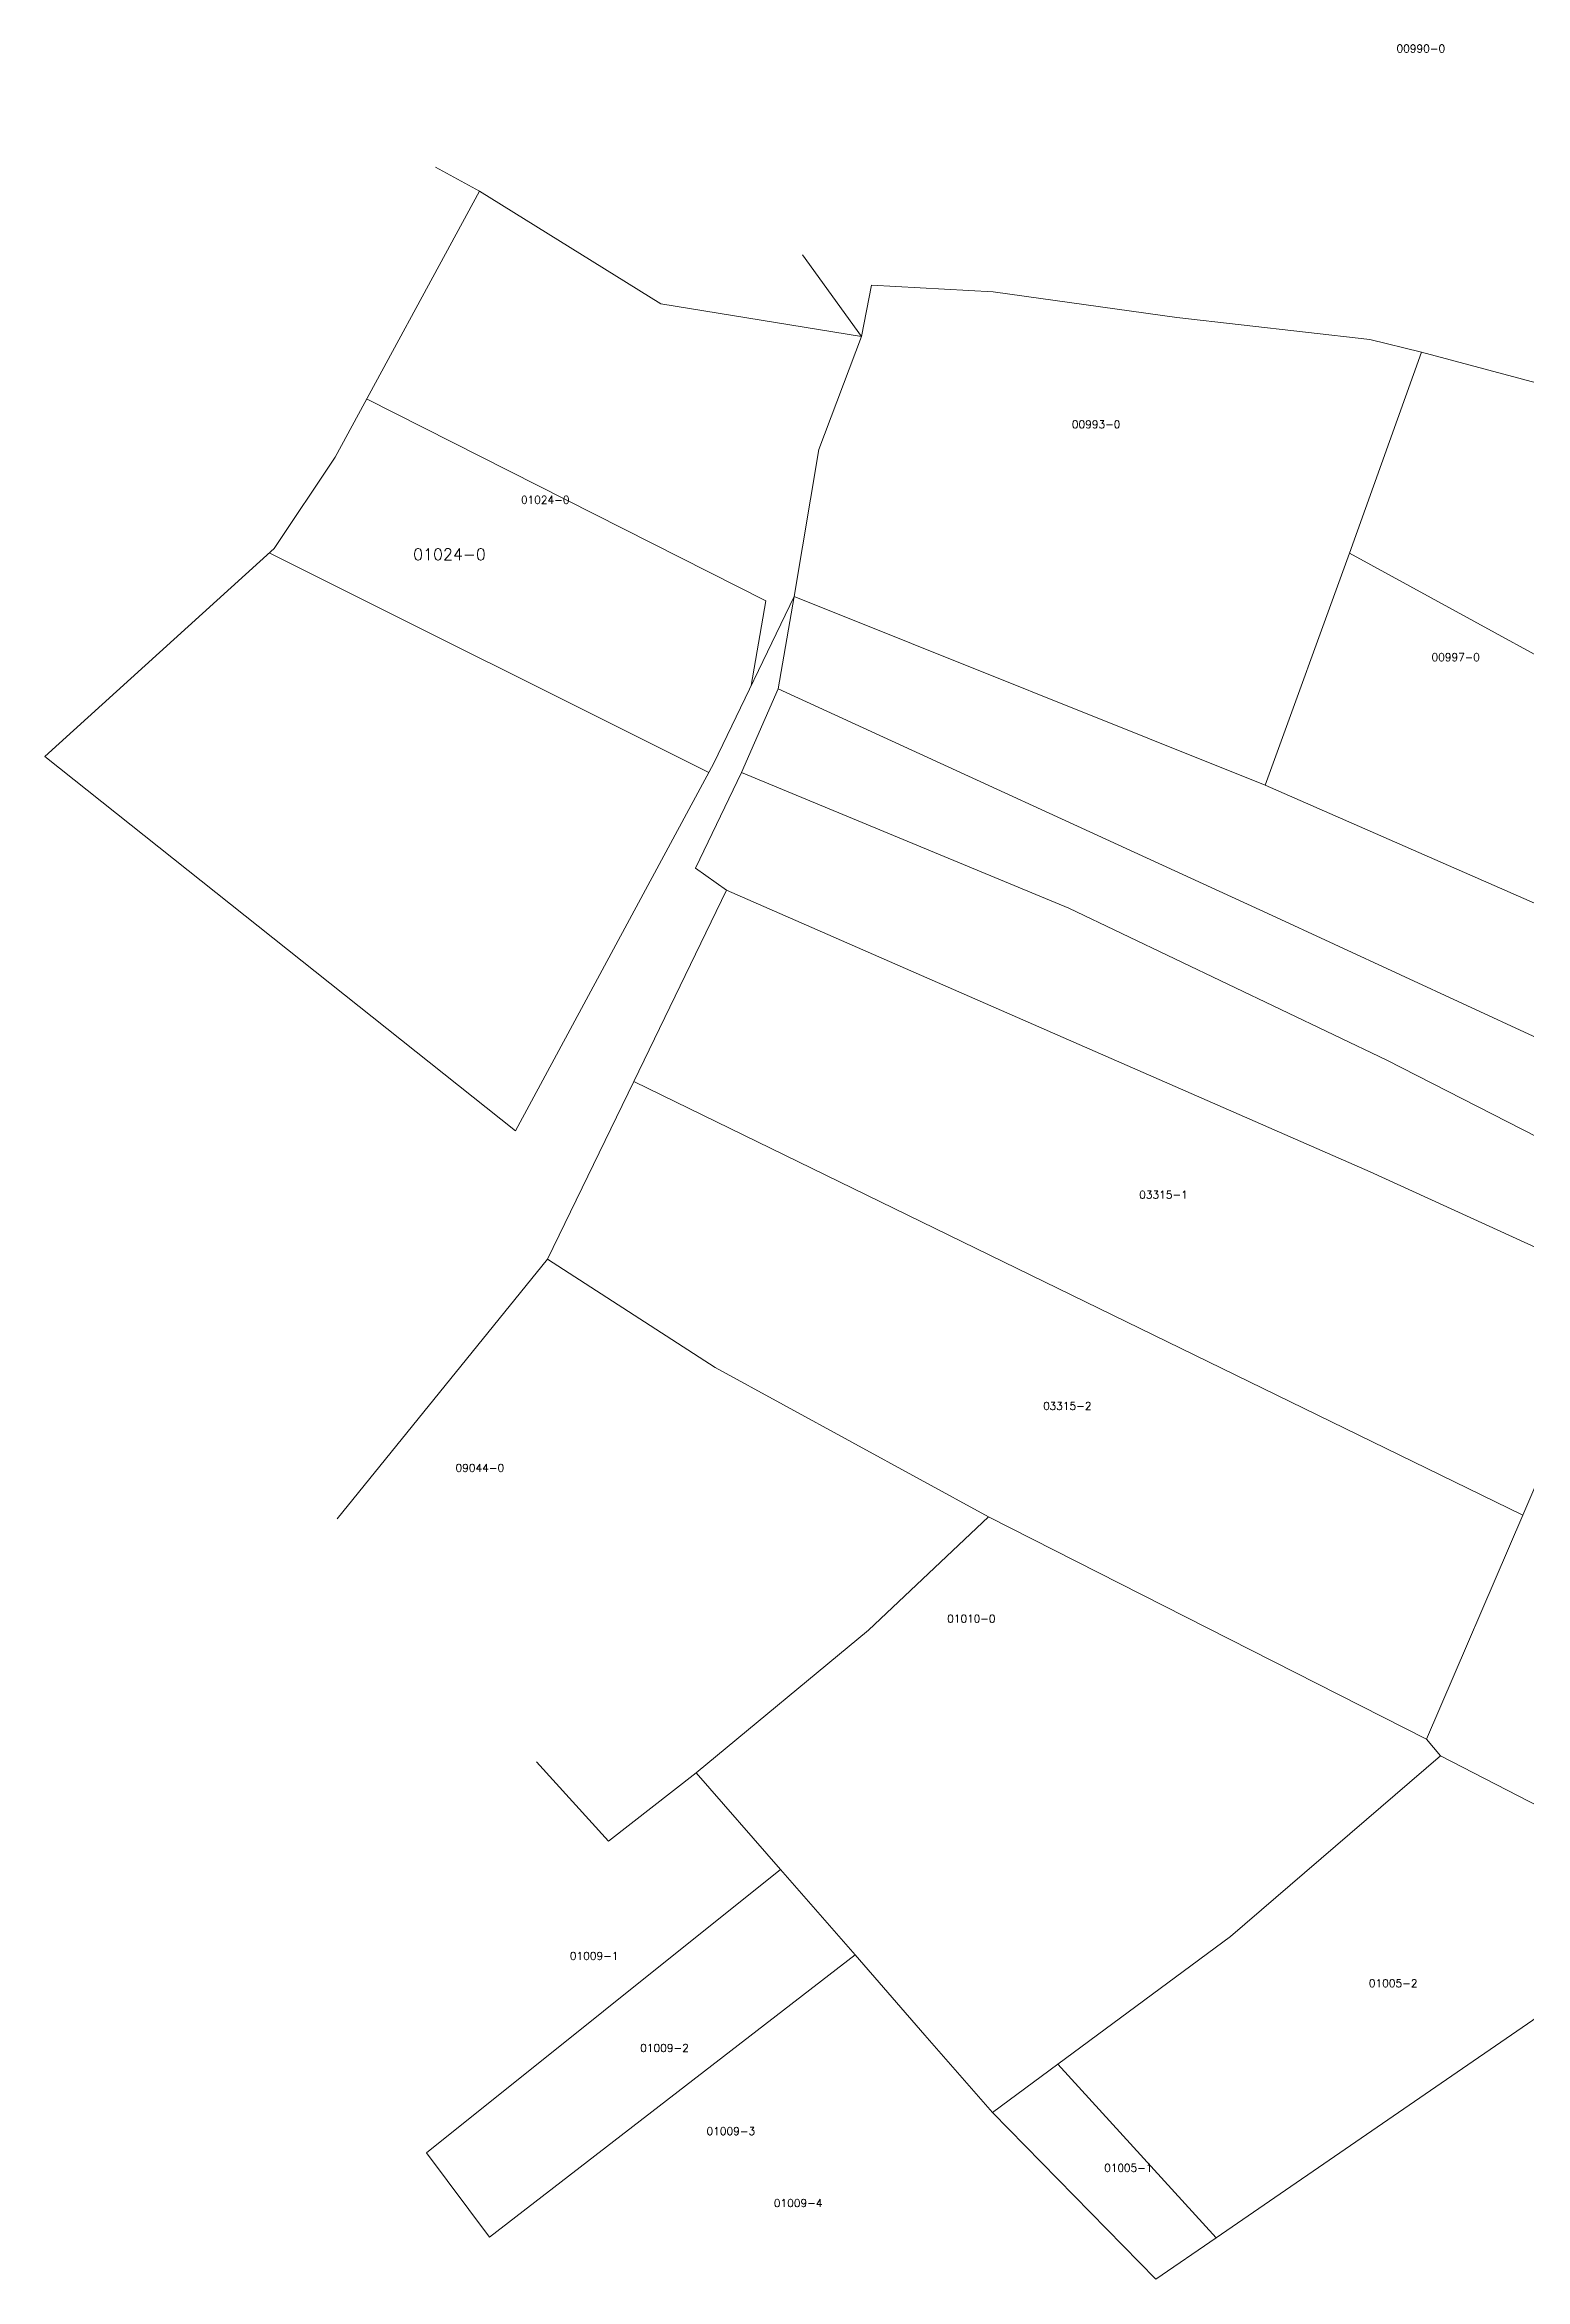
# Model space of a CAD drawing. Header units: metres. Extents: x 7514305 to 7515662, y 4686379 to 4686759.
# Drawn here: x 7515303.7 to 7515494.8, y 4686435.3 to 4686723.8 of the extents above; entities that cross this region are included whole.
import ezdxf

# ---------------------------------------------------------------- set-up
doc = ezdxf.new("R2010")
doc.units = ezdxf.units.M
for name, color, linetype, lineweight in [('Ndarjet', 1, 'Continuous', 0), ('Nr Parceles Baze', 7, 'Continuous', 0), ('Parcela Baze', 7, 'Continuous', 0), ('ParcelBoundaryLine', 7, 'Continuous', 0)]:
    doc.layers.add(name, color=color, linetype=linetype, lineweight=lineweight)
doc.layers.add('ParcelReferencePoint', color=7, linetype='Continuous')
doc.styles.get("Standard").update_dxf_attribs({"font": 'simplex.shx'})

msp = doc.modelspace()

# ---------------------------------------------------------------- linework, layer by layer
at = {"layer": 'Ndarjet', "flags": 128}
for points in [[(7515345.27, 4686678.05), (7515396.79, 4686652), (7515394.9, 4686641.07)], [(7515389.43, 4686629.85), (7515332.71, 4686658.2)]]:
    msp.add_lwpolyline(points, dxfattribs=at)
at = {"layer": 'Parcela Baze', "flags": 128}
msp.add_lwpolyline([(7515403.64, 4686671.54), (7515409.14, 4686686.12), (7515383.23, 4686690.32), (7515359.83, 4686704.87), (7515341.19, 4686670.54), (7515333.33, 4686658.75), (7515303.72, 4686631.88), (7515364.5, 4686583.56), (7515390.07, 4686631.03), (7515400.44, 4686652.57)], close=True, dxfattribs=at)
for points in [[(7515400.44, 4686652.57), (7515398.38, 4686640.64)], [(7515398.38, 4686640.64), (7515393.68, 4686629.83)], [(7515393.68, 4686629.83), (7515387.71, 4686617.46)], [(7515387.71, 4686617.46), (7515391.74, 4686614.66)], [(7515391.74, 4686614.66), (7515379.75, 4686589.94)], [(7515379.75, 4686589.94), (7515368.63, 4686567.02)], [(7515368.63, 4686567.02), (7515341.46, 4686533.49)]]:
    msp.add_lwpolyline(points, dxfattribs=at)
at = {"layer": 'ParcelBoundaryLine'}
for points in [[(7515359.83, 4686704.87), (7515354.16, 4686707.96)], [(7515383.23, 4686690.32), (7515359.83, 4686704.87)], [(7515409.14, 4686686.12), (7515401.54, 4686696.65)], [(7515409.14, 4686686.12), (7515383.23, 4686690.32)], [(7515410.44, 4686692.74), (7515409.14, 4686686.12)], [(7515426.15, 4686691.9), (7515410.44, 4686692.74)], [(7515449.87, 4686688.55), (7515426.15, 4686691.9)], [(7515474.75, 4686685.72), (7515449.87, 4686688.55)], [(7515403.64, 4686671.54), (7515409.14, 4686686.12)], [(7515481.42, 4686684.1), (7515474.75, 4686685.72)], [(7515472.16, 4686658.14), (7515481.42, 4686684.1)], [(7515498.81, 4686679.45), (7515481.42, 4686684.1)], [(7515400.44, 4686652.57), (7515403.64, 4686671.54)], [(7515461.24, 4686628.19), (7515472.16, 4686658.14)], [(7515472.16, 4686658.14), (7515514.79, 4686634.82)], [(7515390.07, 4686631.03), (7515400.44, 4686652.57)], [(7515400.44, 4686652.57), (7515398.38, 4686640.64)], [(7515400.44, 4686652.57), (7515461.24, 4686628.19)], [(7515398.38, 4686640.64), (7515393.68, 4686629.83)], [(7515398.38, 4686640.64), (7515461.59, 4686611.63)], [(7515364.5, 4686583.56), (7515390.07, 4686631.03)], [(7515393.68, 4686629.83), (7515387.71, 4686617.46)], [(7515393.68, 4686629.83), (7515435.92, 4686612.32)], [(7515461.24, 4686628.19), (7515507.51, 4686607.93)], [(7515387.71, 4686617.46), (7515391.74, 4686614.66)], [(7515391.74, 4686614.66), (7515379.75, 4686589.94)], [(7515391.74, 4686614.66), (7515474.79, 4686578.26)], [(7515435.92, 4686612.32), (7515476.97, 4686592.69)], [(7515461.59, 4686611.63), (7515504.43, 4686591.84)], [(7515476.97, 4686592.69), (7515525.71, 4686567.8)], [(7515379.75, 4686589.94), (7515368.63, 4686567.02)], [(7515379.75, 4686589.94), (7515494.5, 4686533.97)], [(7515474.79, 4686578.26), (7515508.08, 4686563.1)], [(7515368.63, 4686567.02), (7515390.25, 4686553.04)], [(7515425.54, 4686533.74), (7515390.25, 4686553.04)], [(7515499.64, 4686545.94), (7515494.5, 4686533.97)], [(7515410.04, 4686519.12), (7515425.54, 4686533.74)], [(7515482.07, 4686505.03), (7515425.54, 4686533.74)], [(7515494.5, 4686533.97), (7515482.07, 4686505.03)], [(7515387.82, 4686500.7), (7515410.04, 4686519.12)], [(7515483.88, 4686502.87), (7515456.77, 4686479.57)], [(7515483.88, 4686502.87), (7515482.07, 4686505.03)], [(7515519.62, 4686484.46), (7515483.88, 4686502.87)], [(7515376.48, 4686491.88), (7515367.19, 4686502.13)], [(7515387.82, 4686500.7), (7515376.48, 4686491.88)], [(7515398.69, 4686488.23), (7515387.82, 4686500.7)], [(7515398.69, 4686488.23), (7515352.98, 4686451.64)], [(7515408.33, 4686477.18), (7515398.69, 4686488.23)], [(7515456.77, 4686479.57), (7515434.51, 4686463.08)], [(7515408.33, 4686477.18), (7515361.15, 4686440.77)], [(7515417.33, 4686466.85), (7515408.33, 4686477.18)], [(7515500.62, 4686472.1), (7515454.95, 4686440.68)], [(7515426.07, 4686456.83), (7515417.33, 4686466.85)], [(7515434.51, 4686463.08), (7515426.07, 4686456.83)], [(7515434.51, 4686463.08), (7515454.95, 4686440.68)], [(7515426.07, 4686456.83), (7515447.15, 4686435.31)], [(7515352.98, 4686451.64), (7515361.15, 4686440.77)], [(7515454.95, 4686440.68), (7515447.15, 4686435.31)]]:
    msp.add_lwpolyline(points, dxfattribs=at)

# ---------------------------------------------------------------- texts
at = {"layer": 'Nr Parceles Baze'}
msp.add_text('01024-0', height=1.5, dxfattribs=at).set_placement((7515351.27, 4686657.24))
at = {"layer": 'ParcelReferencePoint'}
for s, p in [('00990-0', (7515478.21, 4686722.79)), ('00993-0', (7515436.3, 4686674.28)), ('01024-0', (7515365.2, 4686664.53)), ('00997-0', (7515482.72, 4686644.22)), ('03315-1', (7515445.01, 4686574.82)), ('03315-2', (7515432.58, 4686547.56)), ('09044-0', (7515356.75, 4686539.56)), ('01010-0', (7515420.2, 4686520.09)), ('01009-1', (7515371.51, 4686476.56)), ('01005-2', (7515474.64, 4686473.03)), ('01009-2', (7515380.59, 4686464.67)), ('01009-3', (7515389.16, 4686453.94)), ('01005-1', (7515440.46, 4686449.2)), ('01009-4', (7515397.85, 4686444.65))]:
    msp.add_text(s, height=1, dxfattribs=at).set_placement(p)

doc.saveas('drawing.dxf')
